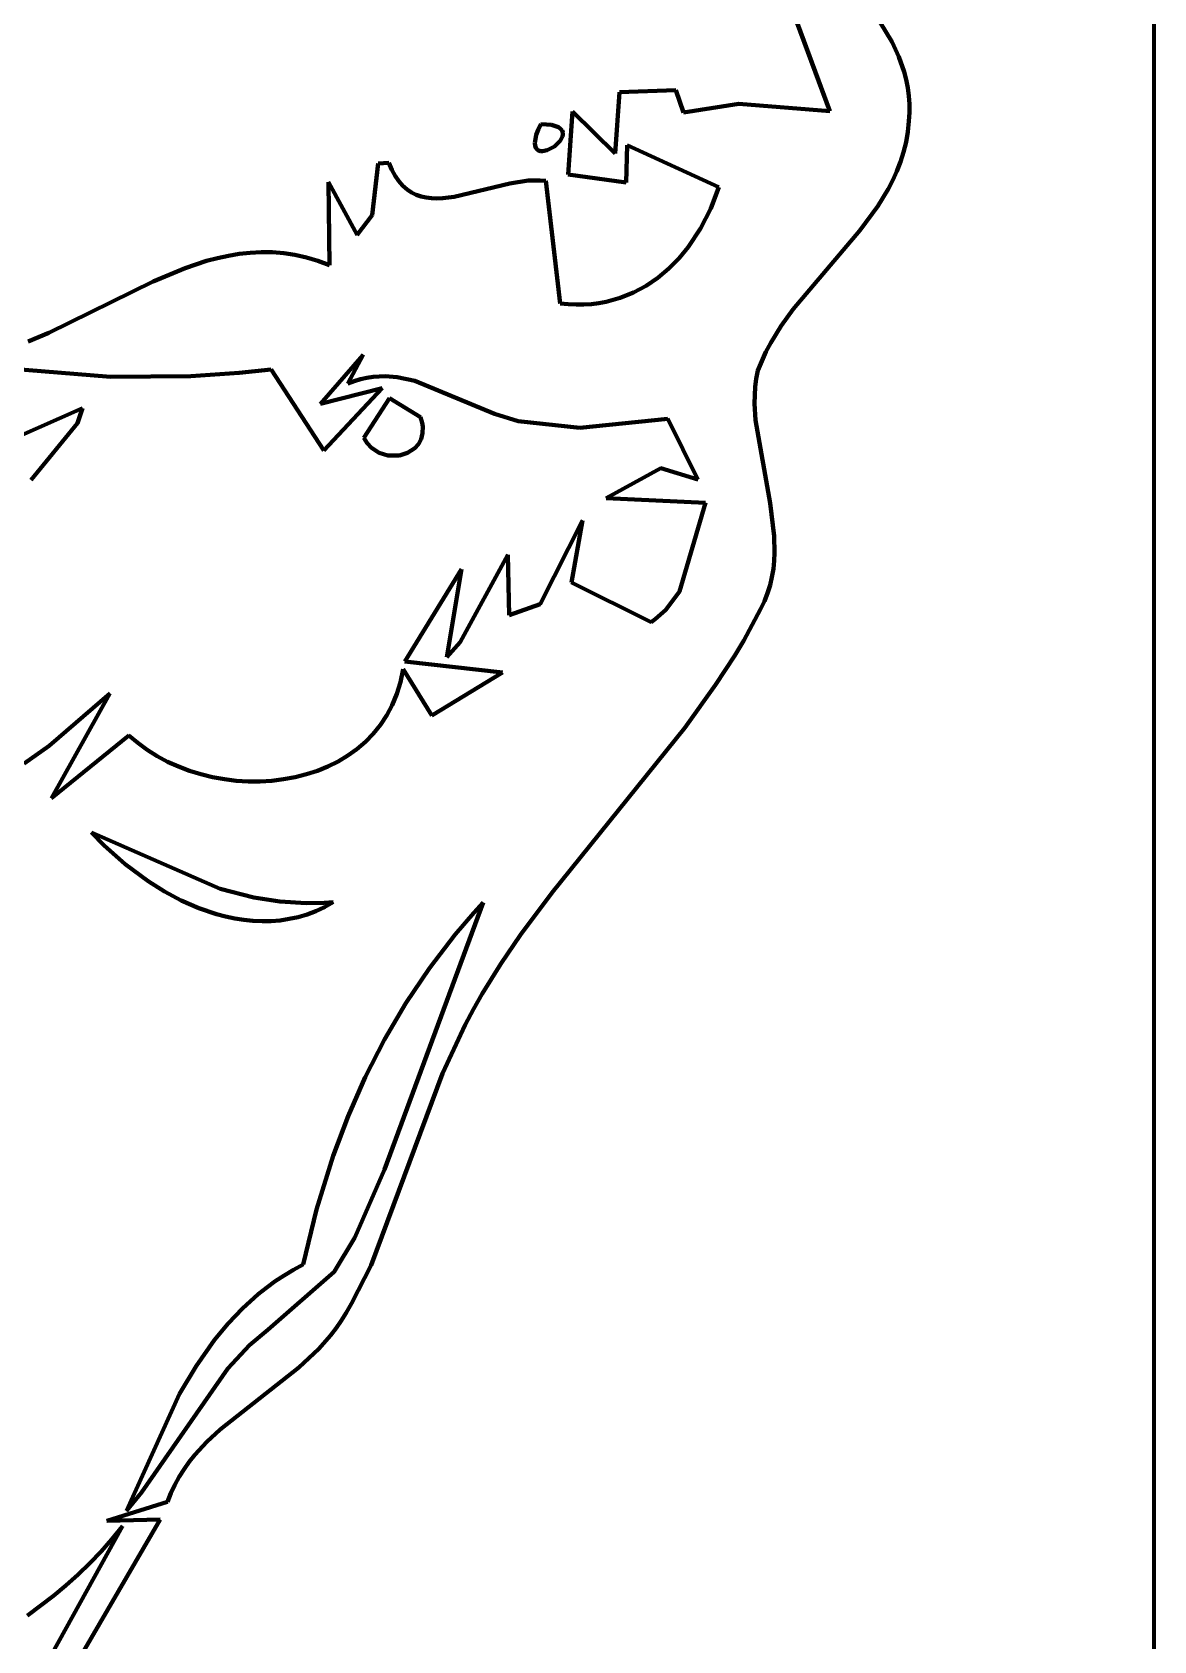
# Model space of a CAD drawing. Header units: millimetres. Extents: x 0 to 9.3, y 0 to 12.
# Drawn here: x 8.496 to 9.306, y 4.138 to 5.299 of the extents above; entities that cross this region are included whole.
import ezdxf

# ---------------------------------------------------------------- set-up
doc = ezdxf.new("R2010")
doc.units = ezdxf.units.MM
doc.layers.add('color#010101ff', color=7, linetype='CONTINUOUS', lineweight=100)
doc.layers.add('color#ffffffff', color=7, linetype='CONTINUOUS', lineweight=100)

msp = doc.modelspace()

# ---------------------------------------------------------------- linework, layer by layer
at = {"layer": 'color#010101ff'}
for p, q in [((9.0716, 5.2423), (9.02, 5.3824)), ((9.0888, 5.3379), (9.1167, 5.2921)), ((9.1167, 5.2921), (9.1214, 5.2815)), ((9.1214, 5.2815), (9.1253, 5.2706)), ((9.1253, 5.2706), (9.1267, 5.265)), ((9.1267, 5.265), (9.1279, 5.2592)), ((8.9168, 5.2117), (8.9199, 5.256)), ((8.9199, 5.256), (8.9604, 5.2575)), ((8.9604, 5.2575), (8.9661, 5.2412)), ((9.1279, 5.2592), (9.1287, 5.2534)), ((9.1287, 5.2534), (9.1291, 5.2474)), ((8.8829, 5.1965), (8.886, 5.2421)), ((8.886, 5.2421), (8.9168, 5.2117)), ((8.9661, 5.2412), (9.006, 5.2475)), ((9.006, 5.2475), (9.0716, 5.2423)), ((9.1292, 5.2413), (9.1288, 5.2351)), ((9.1291, 5.2474), (9.1292, 5.2413)), ((8.8591, 5.222), (8.8598, 5.2251)), ((8.8598, 5.2251), (8.8611, 5.2287)), ((8.8611, 5.2287), (8.863, 5.2329)), ((8.863, 5.2329), (8.8672, 5.2327)), ((8.8672, 5.2327), (8.8707, 5.2323)), ((8.8707, 5.2323), (8.8736, 5.2315)), ((8.8736, 5.2315), (8.8758, 5.2306)), ((8.8758, 5.2306), (8.8773, 5.2295)), ((8.8773, 5.2295), (8.8784, 5.2282)), ((8.8784, 5.2282), (8.8789, 5.2269)), ((8.879, 5.2254), (8.8787, 5.2239)), ((8.8789, 5.2269), (8.879, 5.2254)), ((9.128, 5.2274), (9.1267, 5.2199)), ((9.1288, 5.2351), (9.128, 5.2274)), ((8.8588, 5.2194), (8.8591, 5.222)), ((8.8589, 5.2173), (8.8588, 5.2194)), ((8.8594, 5.2157), (8.8589, 5.2173)), ((8.8603, 5.2146), (8.8594, 5.2157)), ((8.8614, 5.2138), (8.8603, 5.2146)), ((8.8627, 5.2134), (8.8614, 5.2138)), ((8.8642, 5.2133), (8.8627, 5.2134)), ((8.8676, 5.214), (8.8642, 5.2133)), ((8.8729, 5.2168), (8.8676, 5.214)), ((8.8771, 5.2209), (8.8729, 5.2168)), ((8.8787, 5.2239), (8.8771, 5.2209)), ((8.9255, 5.2178), (8.9246, 5.1907)), ((8.9915, 5.1873), (8.9255, 5.2178)), ((9.1267, 5.2199), (9.1249, 5.2127)), ((8.7412, 5.1672), (8.7457, 5.2044)), ((8.7457, 5.2044), (8.7533, 5.2049)), ((8.7533, 5.2049), (8.7555, 5.1999)), ((9.1227, 5.2057), (9.1201, 5.199)), ((9.1249, 5.2127), (9.1227, 5.2057)), ((8.7104, 5.1312), (8.7098, 5.1911)), ((8.7098, 5.1911), (8.7304, 5.153)), ((8.7555, 5.1999), (8.7579, 5.1955)), ((8.7579, 5.1955), (8.7606, 5.1917)), ((8.7606, 5.1917), (8.7634, 5.1884)), ((8.8407, 5.1901), (8.854, 5.1921)), ((8.854, 5.1921), (8.8626, 5.1923)), ((8.8626, 5.1923), (8.8667, 5.1919)), ((8.8667, 5.1919), (8.877, 5.1035)), ((8.9246, 5.1907), (8.8829, 5.1965)), ((9.1171, 5.1924), (9.1138, 5.186)), ((9.1201, 5.199), (9.1171, 5.1924)), ((8.7634, 5.1884), (8.7665, 5.1858)), ((8.7665, 5.1858), (8.7697, 5.1836)), ((8.7697, 5.1836), (8.7731, 5.1819)), ((8.7731, 5.1819), (8.7767, 5.1807)), ((8.7767, 5.1807), (8.7803, 5.1799)), ((8.7803, 5.1799), (8.7842, 5.1794)), ((8.7842, 5.1794), (8.7881, 5.1792)), ((8.7881, 5.1792), (8.7922, 5.1794)), ((8.7922, 5.1794), (8.8006, 5.1804)), ((8.8006, 5.1804), (8.8407, 5.1901)), ((8.9857, 5.172), (8.9915, 5.1873)), ((9.1138, 5.186), (9.1063, 5.1736)), ((8.7304, 5.153), (8.7412, 5.1672)), ((8.9784, 5.1575), (8.9857, 5.172)), ((9.1063, 5.1736), (9.0933, 5.156)), ((8.9695, 5.1442), (8.9784, 5.1575)), ((9.0933, 5.156), (9.0452, 5.0993)), ((8.9628, 5.1361), (8.9695, 5.1442)), ((8.6063, 5.129), (8.6218, 5.1341)), ((8.6218, 5.1341), (8.6296, 5.1362)), ((8.6296, 5.1362), (8.6375, 5.1379)), ((8.6375, 5.1379), (8.6454, 5.1392)), ((8.6454, 5.1392), (8.6533, 5.1401)), ((8.6533, 5.1401), (8.6613, 5.1405)), ((8.6613, 5.1405), (8.6694, 5.1404)), ((8.6694, 5.1404), (8.6775, 5.1397)), ((8.6775, 5.1397), (8.6856, 5.1385)), ((8.6856, 5.1385), (8.6938, 5.1367)), ((8.6938, 5.1367), (8.7021, 5.1343)), ((8.7021, 5.1343), (8.7104, 5.1312)), ((8.9555, 5.1287), (8.9628, 5.1361)), ((8.5832, 5.1194), (8.6063, 5.129)), ((8.939, 5.1162), (8.9475, 5.122)), ((8.9475, 5.122), (8.9555, 5.1287)), ((8.5079, 5.0822), (8.5832, 5.1194)), ((8.9204, 5.1075), (8.93, 5.1114)), ((8.93, 5.1114), (8.939, 5.1162)), ((8.877, 5.1035), (8.8829, 5.1029)), ((8.8829, 5.1029), (8.8886, 5.1026)), ((8.8886, 5.1026), (8.8942, 5.1027)), ((8.8942, 5.1027), (8.8997, 5.103)), ((8.8997, 5.103), (8.905, 5.1037)), ((8.905, 5.1037), (8.9103, 5.1047)), ((8.9103, 5.1047), (8.9204, 5.1075)), ((9.0452, 5.0993), (9.0366, 5.0874)), ((9.0366, 5.0874), (9.029, 5.075)), ((8.4929, 5.0759), (8.5079, 5.0822)), ((9.029, 5.075), (9.0255, 5.0685)), ((8.5524, 5.0504), (8.3334, 5.0686)), ((8.7348, 5.0663), (8.7039, 5.0311)), ((8.7238, 5.0456), (8.7348, 5.0663)), ((9.0255, 5.0685), (9.0225, 5.0619)), ((8.6104, 5.051), (8.5524, 5.0504)), ((8.6452, 5.0534), (8.6104, 5.051)), ((8.6683, 5.0559), (8.6452, 5.0534)), ((8.7063, 4.9974), (8.6683, 5.0559)), ((8.7508, 5.0509), (8.742, 5.0504)), ((8.7594, 5.0502), (8.7508, 5.0509)), ((9.0197, 5.0551), (9.0186, 5.0491)), ((9.0225, 5.0619), (9.0197, 5.0551)), ((8.7039, 5.0311), (8.7486, 5.0422)), ((8.7486, 5.0422), (8.7063, 4.9974)), ((8.7284, 5.0473), (8.7238, 5.0456)), ((8.733, 5.0487), (8.7284, 5.0473)), ((8.7375, 5.0497), (8.733, 5.0487)), ((8.742, 5.0504), (8.7375, 5.0497)), ((8.772, 5.0476), (8.7594, 5.0502)), ((8.8296, 5.0237), (8.772, 5.0476)), ((9.0178, 5.0432), (9.0173, 5.0313)), ((9.0186, 5.0491), (9.0178, 5.0432)), ((8.4495, 4.9913), (8.5321, 5.0279)), ((8.5321, 5.0279), (8.5285, 5.017)), ((8.7354, 5.0065), (8.7539, 5.0351)), ((8.7539, 5.0351), (8.7762, 5.0213)), ((9.0173, 5.0313), (9.0179, 5.0193)), ((8.5285, 5.017), (8.4951, 4.9761)), ((8.7762, 5.0213), (8.7774, 5.0174)), ((8.7774, 5.0174), (8.7778, 5.0147)), ((8.8466, 5.0185), (8.8296, 5.0237)), ((8.8912, 5.0136), (8.8466, 5.0185)), ((8.9548, 5.0201), (8.8912, 5.0136)), ((8.9763, 4.9763), (8.9548, 5.0201)), ((9.0179, 5.0193), (9.0285, 4.9593)), ((8.7378, 5.0025), (8.7354, 5.0065)), ((8.7766, 5.0056), (8.7747, 5.0019)), ((8.7777, 5.0099), (8.7766, 5.0056)), ((8.7778, 5.0147), (8.7777, 5.0099)), ((8.7408, 4.9992), (8.7378, 5.0025)), ((8.7463, 4.9957), (8.7408, 4.9992)), ((8.7525, 4.9938), (8.7463, 4.9957)), ((8.761, 4.9938), (8.7525, 4.9938)), ((8.7669, 4.9956), (8.761, 4.9938)), ((8.772, 4.9989), (8.7669, 4.9956)), ((8.7747, 5.0019), (8.772, 4.9989)), ((8.9103, 4.9628), (8.9496, 4.9845)), ((8.9496, 4.9845), (8.9763, 4.9763)), ((8.982, 4.9595), (8.9103, 4.9628)), ((8.9631, 4.8956), (8.982, 4.9595)), ((9.0285, 4.9593), (9.0316, 4.9354)), ((8.8625, 4.8863), (8.8932, 4.9469)), ((8.8932, 4.9469), (8.8852, 4.9021)), ((9.0316, 4.9354), (9.0318, 4.9235)), ((9.0318, 4.9235), (9.0315, 4.9177)), ((8.7648, 4.8451), (8.8059, 4.9117)), ((8.8059, 4.9117), (8.7951, 4.8482)), ((8.8048, 4.859), (8.8392, 4.922)), ((8.8392, 4.922), (8.8403, 4.8785)), ((9.0309, 4.9118), (9.0299, 4.9059)), ((9.0315, 4.9177), (9.0309, 4.9118)), ((8.8852, 4.9021), (8.9427, 4.8735)), ((9.0285, 4.9001), (9.0266, 4.8943)), ((9.0299, 4.9059), (9.0285, 4.9001)), ((8.9532, 4.8824), (8.9631, 4.8956)), ((9.0244, 4.8885), (9.0216, 4.8827)), ((9.0266, 4.8943), (9.0244, 4.8885)), ((8.8403, 4.8785), (8.8625, 4.8863)), ((8.9456, 4.8755), (8.9532, 4.8824)), ((9.0216, 4.8827), (9.0157, 4.8714)), ((8.9427, 4.8735), (8.9456, 4.8755)), ((9.0157, 4.8714), (9.0095, 4.8603)), ((8.7951, 4.8482), (8.8048, 4.859)), ((9.0095, 4.8603), (9.003, 4.8494)), ((8.8354, 4.837), (8.7648, 4.8451)), ((9.003, 4.8494), (8.9892, 4.8281)), ((8.7592, 4.8217), (8.7618, 4.8302)), ((8.7618, 4.8302), (8.7637, 4.8394)), ((8.7637, 4.8394), (8.7844, 4.8061)), ((8.7844, 4.8061), (8.8354, 4.837)), ((8.5081, 4.7842), (8.5519, 4.822)), ((8.5519, 4.822), (8.5099, 4.7465)), ((8.7558, 4.8136), (8.7592, 4.8217)), ((8.9892, 4.8281), (8.9671, 4.7972)), ((8.7519, 4.8062), (8.7558, 4.8136)), ((8.7421, 4.7929), (8.7473, 4.7993)), ((8.7473, 4.7993), (8.7519, 4.8062)), ((8.9671, 4.7972), (8.8712, 4.6783)), ((8.4901, 4.7714), (8.5081, 4.7842)), ((8.5099, 4.7465), (8.5657, 4.7917)), ((8.5657, 4.7917), (8.5721, 4.7862)), ((8.5721, 4.7862), (8.5789, 4.7812)), ((8.7303, 4.7818), (8.7364, 4.7871)), ((8.7364, 4.7871), (8.7421, 4.7929)), ((8.5789, 4.7812), (8.5861, 4.7767)), ((8.5861, 4.7767), (8.5936, 4.7727)), ((8.5936, 4.7727), (8.6014, 4.7692)), ((8.7094, 4.7693), (8.7167, 4.7729)), ((8.7167, 4.7729), (8.7237, 4.7771)), ((8.7237, 4.7771), (8.7303, 4.7818)), ((8.6014, 4.7692), (8.6095, 4.7661)), ((8.6095, 4.7661), (8.6177, 4.7636)), ((8.6177, 4.7636), (8.6261, 4.7616)), ((8.6261, 4.7616), (8.6346, 4.76)), ((8.6774, 4.76), (8.6857, 4.7615)), ((8.6857, 4.7615), (8.6939, 4.7636)), ((8.6939, 4.7636), (8.7018, 4.7662)), ((8.7018, 4.7662), (8.7094, 4.7693)), ((8.6346, 4.76), (8.6432, 4.759)), ((8.6432, 4.759), (8.6518, 4.7585)), ((8.6518, 4.7585), (8.6604, 4.7585)), ((8.6604, 4.7585), (8.669, 4.759)), ((8.669, 4.759), (8.6774, 4.76)), ((8.5387, 4.7216), (8.5478, 4.7122)), ((8.6316, 4.681), (8.5387, 4.7216)), ((8.5478, 4.7122), (8.5629, 4.6988)), ((8.5629, 4.6988), (8.5795, 4.6865)), ((8.5795, 4.6865), (8.5913, 4.6791)), ((8.6559, 4.6748), (8.6316, 4.681)), ((8.5913, 4.6791), (8.6035, 4.6726)), ((8.6035, 4.6726), (8.6161, 4.6671)), ((8.6746, 4.6718), (8.6559, 4.6748)), ((8.6937, 4.6706), (8.6746, 4.6718)), ((8.7066, 4.6708), (8.6937, 4.6706)), ((8.7007, 4.6649), (8.707, 4.6678)), ((8.7132, 4.6712), (8.7066, 4.6708)), ((8.707, 4.6678), (8.7132, 4.6712)), ((8.7501, 4.4784), (8.8215, 4.6711)), ((8.8215, 4.6711), (8.8146, 4.6635)), ((8.8712, 4.6783), (8.8485, 4.6477)), ((8.6161, 4.6671), (8.629, 4.6627)), ((8.629, 4.6627), (8.6355, 4.661)), ((8.6355, 4.661), (8.6421, 4.6596)), ((8.6421, 4.6596), (8.6486, 4.6585)), ((8.6486, 4.6585), (8.6552, 4.6578)), ((8.6552, 4.6578), (8.6618, 4.6575)), ((8.6618, 4.6575), (8.6684, 4.6577)), ((8.6684, 4.6577), (8.6749, 4.6582)), ((8.6749, 4.6582), (8.6815, 4.6592)), ((8.6815, 4.6592), (8.6879, 4.6606)), ((8.6879, 4.6606), (8.6944, 4.6625)), ((8.6944, 4.6625), (8.7007, 4.6649)), ((8.8146, 4.6635), (8.8013, 4.648)), ((8.8013, 4.648), (8.7827, 4.6237)), ((8.8485, 4.6477), (8.8342, 4.6268)), ((8.7827, 4.6237), (8.7657, 4.5984)), ((8.8342, 4.6268), (8.8208, 4.6052)), ((8.7657, 4.5984), (8.7502, 4.5721)), ((8.8208, 4.6052), (8.8145, 4.5941)), ((8.8145, 4.5941), (8.8085, 4.5828)), ((8.8085, 4.5828), (8.7921, 4.5476)), ((8.7502, 4.5721), (8.7363, 4.5449)), ((8.7363, 4.5449), (8.724, 4.5169)), ((8.7921, 4.5476), (8.7405, 4.4093)), ((8.724, 4.5169), (8.7132, 4.4883)), ((8.7132, 4.4883), (8.7011, 4.4494)), ((8.7288, 4.4292), (8.7501, 4.4784)), ((8.7011, 4.4494), (8.6916, 4.4097)), ((8.7139, 4.4046), (8.7288, 4.4292)), ((8.666, 4.3626), (8.7139, 4.4046)), ((8.6779, 4.4019), (8.6714, 4.3977)), ((8.6846, 4.4059), (8.6779, 4.4019)), ((8.6916, 4.4097), (8.6846, 4.4059)), ((8.7405, 4.4093), (8.7264, 4.3816)), ((8.6652, 4.3931), (8.6591, 4.3884)), ((8.6714, 4.3977), (8.6652, 4.3931)), ((8.6478, 4.3781), (8.6373, 4.3671)), ((8.6591, 4.3884), (8.6478, 4.3781)), ((8.7264, 4.3816), (8.7225, 4.3748)), ((8.6373, 4.3671), (8.6275, 4.3553)), ((8.719, 4.3692), (8.7153, 4.3638)), ((8.7225, 4.3748), (8.719, 4.3692)), ((8.6275, 4.3553), (8.6142, 4.3364)), ((8.6528, 4.3515), (8.666, 4.3626)), ((8.7113, 4.3586), (8.7027, 4.3488)), ((8.7153, 4.3638), (8.7113, 4.3586)), ((8.6371, 4.3348), (8.6528, 4.3515)), ((8.7027, 4.3488), (8.6883, 4.3355)), ((8.5749, 4.2452), (8.6371, 4.3348)), ((8.6142, 4.3364), (8.6023, 4.3164)), ((8.6883, 4.3355), (8.6315, 4.2908)), ((8.6023, 4.3164), (8.564, 4.2319)), ((8.6315, 4.2908), (8.622, 4.2819)), ((8.622, 4.2819), (8.6133, 4.2724)), ((8.6055, 4.2621), (8.602, 4.2566)), ((8.6093, 4.2674), (8.6055, 4.2621)), ((8.6133, 4.2724), (8.6093, 4.2674)), ((8.5989, 4.2508), (8.596, 4.2448)), ((8.602, 4.2566), (8.5989, 4.2508)), ((8.5935, 4.2384), (8.5498, 4.2248)), ((8.564, 4.2319), (8.5749, 4.2452)), ((8.596, 4.2448), (8.5935, 4.2384)), ((8.4862, 4.0858), (8.561, 4.221)), ((8.5883, 4.2258), (8.4967, 4.0682)), ((8.5498, 4.2248), (8.5883, 4.2258)), ((8.561, 4.221), (8.5535, 4.2116)), ((8.5535, 4.2116), (8.5457, 4.2027)), ((8.5375, 4.1942), (8.529, 4.186)), ((8.5457, 4.2027), (8.5375, 4.1942)), ((8.529, 4.186), (8.5202, 4.1782)), ((8.5112, 4.1707), (8.4926, 4.1565)), ((8.5202, 4.1782), (8.5112, 4.1707))]:
    msp.add_line(p, q, dxfattribs=at)
at = {"layer": 'color#ffffffff'}
for p, q in [((9.3056, 12.0417), (9.3056, 0)), ((9.02, 5.3824), (9.0716, 5.2423)), ((9.1167, 5.2921), (9.0888, 5.3379)), ((9.1214, 5.2815), (9.1167, 5.2921)), ((9.1253, 5.2706), (9.1214, 5.2815)), ((9.1267, 5.265), (9.1253, 5.2706)), ((9.1279, 5.2592), (9.1267, 5.265)), ((8.9199, 5.256), (8.9168, 5.2117)), ((8.9604, 5.2575), (8.9199, 5.256)), ((8.9661, 5.2412), (8.9604, 5.2575)), ((9.1287, 5.2534), (9.1279, 5.2592)), ((9.1291, 5.2474), (9.1287, 5.2534)), ((8.886, 5.2421), (8.8829, 5.1965)), ((8.9168, 5.2117), (8.886, 5.2421)), ((9.006, 5.2475), (8.9661, 5.2412)), ((9.0716, 5.2423), (9.006, 5.2475)), ((9.1288, 5.2351), (9.1292, 5.2413)), ((9.1292, 5.2413), (9.1291, 5.2474)), ((8.8598, 5.2251), (8.8591, 5.222)), ((8.8611, 5.2287), (8.8598, 5.2251)), ((8.863, 5.2329), (8.8611, 5.2287)), ((8.8672, 5.2327), (8.863, 5.2329)), ((8.8707, 5.2323), (8.8672, 5.2327)), ((8.8736, 5.2315), (8.8707, 5.2323)), ((8.8758, 5.2306), (8.8736, 5.2315)), ((8.8773, 5.2295), (8.8758, 5.2306)), ((8.8784, 5.2282), (8.8773, 5.2295)), ((8.8789, 5.2269), (8.8784, 5.2282)), ((8.8787, 5.2239), (8.879, 5.2254)), ((8.879, 5.2254), (8.8789, 5.2269)), ((9.1267, 5.2199), (9.128, 5.2274)), ((9.128, 5.2274), (9.1288, 5.2351)), ((8.8591, 5.222), (8.8588, 5.2194)), ((8.8588, 5.2194), (8.8589, 5.2173)), ((8.8589, 5.2173), (8.8594, 5.2157)), ((8.8594, 5.2157), (8.8603, 5.2146)), ((8.8603, 5.2146), (8.8614, 5.2138)), ((8.8614, 5.2138), (8.8627, 5.2134)), ((8.8627, 5.2134), (8.8642, 5.2133)), ((8.8642, 5.2133), (8.8676, 5.214)), ((8.8676, 5.214), (8.8729, 5.2168)), ((8.8729, 5.2168), (8.8771, 5.2209)), ((8.8771, 5.2209), (8.8787, 5.2239)), ((8.9246, 5.1907), (8.9255, 5.2178)), ((8.9255, 5.2178), (8.9915, 5.1873)), ((9.1249, 5.2127), (9.1267, 5.2199)), ((8.7457, 5.2044), (8.7412, 5.1672)), ((8.7533, 5.2049), (8.7457, 5.2044)), ((8.7555, 5.1999), (8.7533, 5.2049)), ((9.1201, 5.199), (9.1227, 5.2057)), ((9.1227, 5.2057), (9.1249, 5.2127)), ((8.7304, 5.153), (8.7098, 5.1911)), ((8.7098, 5.1911), (8.7104, 5.1312)), ((8.7579, 5.1955), (8.7555, 5.1999)), ((8.7606, 5.1917), (8.7579, 5.1955)), ((8.7634, 5.1884), (8.7606, 5.1917)), ((8.854, 5.1921), (8.8407, 5.1901)), ((8.8626, 5.1923), (8.854, 5.1921)), ((8.8667, 5.1919), (8.8626, 5.1923)), ((8.877, 5.1035), (8.8667, 5.1919)), ((8.8829, 5.1965), (8.9246, 5.1907)), ((9.1138, 5.186), (9.1171, 5.1924)), ((9.1171, 5.1924), (9.1201, 5.199)), ((8.7665, 5.1858), (8.7634, 5.1884)), ((8.7697, 5.1836), (8.7665, 5.1858)), ((8.7731, 5.1819), (8.7697, 5.1836)), ((8.7767, 5.1807), (8.7731, 5.1819)), ((8.7803, 5.1799), (8.7767, 5.1807)), ((8.7842, 5.1794), (8.7803, 5.1799)), ((8.7881, 5.1792), (8.7842, 5.1794)), ((8.7922, 5.1794), (8.7881, 5.1792)), ((8.8006, 5.1804), (8.7922, 5.1794)), ((8.8407, 5.1901), (8.8006, 5.1804)), ((8.9915, 5.1873), (8.9857, 5.172)), ((9.1063, 5.1736), (9.1138, 5.186)), ((8.7412, 5.1672), (8.7304, 5.153)), ((8.9857, 5.172), (8.9784, 5.1575)), ((9.0933, 5.156), (9.1063, 5.1736)), ((8.9784, 5.1575), (8.9695, 5.1442)), ((9.0452, 5.0993), (9.0933, 5.156)), ((8.9695, 5.1442), (8.9628, 5.1361)), ((8.6218, 5.1341), (8.6063, 5.129)), ((8.6296, 5.1362), (8.6218, 5.1341)), ((8.6375, 5.1379), (8.6296, 5.1362)), ((8.6454, 5.1392), (8.6375, 5.1379)), ((8.6533, 5.1401), (8.6454, 5.1392)), ((8.6613, 5.1405), (8.6533, 5.1401)), ((8.6694, 5.1404), (8.6613, 5.1405)), ((8.6775, 5.1397), (8.6694, 5.1404)), ((8.6856, 5.1385), (8.6775, 5.1397)), ((8.6938, 5.1367), (8.6856, 5.1385)), ((8.7021, 5.1343), (8.6938, 5.1367)), ((8.7104, 5.1312), (8.7021, 5.1343)), ((8.9628, 5.1361), (8.9555, 5.1287)), ((8.6063, 5.129), (8.5832, 5.1194)), ((8.9475, 5.122), (8.939, 5.1162)), ((8.9555, 5.1287), (8.9475, 5.122)), ((8.5832, 5.1194), (8.5079, 5.0822)), ((8.93, 5.1114), (8.9204, 5.1075)), ((8.939, 5.1162), (8.93, 5.1114)), ((8.8829, 5.1029), (8.877, 5.1035)), ((8.8886, 5.1026), (8.8829, 5.1029)), ((8.8942, 5.1027), (8.8886, 5.1026)), ((8.8997, 5.103), (8.8942, 5.1027)), ((8.905, 5.1037), (8.8997, 5.103)), ((8.9103, 5.1047), (8.905, 5.1037)), ((8.9204, 5.1075), (8.9103, 5.1047)), ((9.0366, 5.0874), (9.0452, 5.0993)), ((9.029, 5.075), (9.0366, 5.0874)), ((8.5079, 5.0822), (8.4929, 5.0759)), ((9.0255, 5.0685), (9.029, 5.075)), ((8.3334, 5.0686), (8.5524, 5.0504)), ((8.7039, 5.0311), (8.7348, 5.0663)), ((8.7348, 5.0663), (8.7238, 5.0456)), ((9.0225, 5.0619), (9.0255, 5.0685)), ((8.5524, 5.0504), (8.6104, 5.051)), ((8.6104, 5.051), (8.6452, 5.0534)), ((8.6452, 5.0534), (8.6683, 5.0559)), ((8.6683, 5.0559), (8.7063, 4.9974)), ((8.742, 5.0504), (8.7508, 5.0509)), ((8.7508, 5.0509), (8.7594, 5.0502)), ((9.0186, 5.0491), (9.0197, 5.0551)), ((9.0197, 5.0551), (9.0225, 5.0619)), ((8.7486, 5.0422), (8.7039, 5.0311)), ((8.7063, 4.9974), (8.7486, 5.0422)), ((8.7238, 5.0456), (8.7284, 5.0473)), ((8.7284, 5.0473), (8.733, 5.0487)), ((8.733, 5.0487), (8.7375, 5.0497)), ((8.7375, 5.0497), (8.742, 5.0504)), ((8.7594, 5.0502), (8.772, 5.0476)), ((8.772, 5.0476), (8.8296, 5.0237)), ((9.0173, 5.0313), (9.0178, 5.0432)), ((9.0178, 5.0432), (9.0186, 5.0491)), ((8.5321, 5.0279), (8.4495, 4.9913)), ((8.5285, 5.017), (8.5321, 5.0279)), ((8.7539, 5.0351), (8.7354, 5.0065)), ((8.7762, 5.0213), (8.7539, 5.0351)), ((9.0179, 5.0193), (9.0173, 5.0313)), ((8.4951, 4.9761), (8.5285, 5.017)), ((8.7774, 5.0174), (8.7762, 5.0213)), ((8.7778, 5.0147), (8.7774, 5.0174)), ((8.8296, 5.0237), (8.8466, 5.0185)), ((8.8466, 5.0185), (8.8912, 5.0136)), ((8.8912, 5.0136), (8.9548, 5.0201)), ((8.9548, 5.0201), (8.9763, 4.9763)), ((9.0285, 4.9593), (9.0179, 5.0193)), ((8.7354, 5.0065), (8.7378, 5.0025)), ((8.7747, 5.0019), (8.7766, 5.0056)), ((8.7766, 5.0056), (8.7777, 5.0099)), ((8.7777, 5.0099), (8.7778, 5.0147)), ((8.7378, 5.0025), (8.7408, 4.9992)), ((8.7408, 4.9992), (8.7463, 4.9957)), ((8.7463, 4.9957), (8.7525, 4.9938)), ((8.7525, 4.9938), (8.761, 4.9938)), ((8.761, 4.9938), (8.7669, 4.9956)), ((8.7669, 4.9956), (8.772, 4.9989)), ((8.772, 4.9989), (8.7747, 5.0019)), ((8.9496, 4.9845), (8.9103, 4.9628)), ((8.9763, 4.9763), (8.9496, 4.9845)), ((8.9103, 4.9628), (8.982, 4.9595)), ((8.982, 4.9595), (8.9631, 4.8956)), ((9.0316, 4.9354), (9.0285, 4.9593)), ((8.8932, 4.9469), (8.8625, 4.8863)), ((8.8852, 4.9021), (8.8932, 4.9469)), ((9.0318, 4.9235), (9.0316, 4.9354)), ((9.0315, 4.9177), (9.0318, 4.9235)), ((8.8059, 4.9117), (8.7648, 4.8451)), ((8.7951, 4.8482), (8.8059, 4.9117)), ((8.8392, 4.922), (8.8048, 4.859)), ((8.8403, 4.8785), (8.8392, 4.922)), ((9.0299, 4.9059), (9.0309, 4.9118)), ((9.0309, 4.9118), (9.0315, 4.9177)), ((8.9427, 4.8735), (8.8852, 4.9021)), ((9.0266, 4.8943), (9.0285, 4.9001)), ((9.0285, 4.9001), (9.0299, 4.9059)), ((8.9631, 4.8956), (8.9532, 4.8824)), ((9.0216, 4.8827), (9.0244, 4.8885)), ((9.0244, 4.8885), (9.0266, 4.8943)), ((8.8625, 4.8863), (8.8403, 4.8785)), ((8.9532, 4.8824), (8.9456, 4.8755)), ((9.0157, 4.8714), (9.0216, 4.8827)), ((8.9456, 4.8755), (8.9427, 4.8735)), ((9.0095, 4.8603), (9.0157, 4.8714)), ((8.8048, 4.859), (8.7951, 4.8482)), ((9.003, 4.8494), (9.0095, 4.8603)), ((8.7648, 4.8451), (8.8354, 4.837)), ((8.9892, 4.8281), (9.003, 4.8494)), ((8.7618, 4.8302), (8.7592, 4.8217)), ((8.7637, 4.8394), (8.7618, 4.8302)), ((8.7844, 4.8061), (8.7637, 4.8394)), ((8.8354, 4.837), (8.7844, 4.8061)), ((8.5519, 4.822), (8.5081, 4.7842)), ((8.5099, 4.7465), (8.5519, 4.822)), ((8.7592, 4.8217), (8.7558, 4.8136)), ((8.9671, 4.7972), (8.9892, 4.8281)), ((8.7558, 4.8136), (8.7519, 4.8062)), ((8.7473, 4.7993), (8.7421, 4.7929)), ((8.7519, 4.8062), (8.7473, 4.7993)), ((8.8712, 4.6783), (8.9671, 4.7972)), ((8.5081, 4.7842), (8.4901, 4.7714)), ((8.5657, 4.7917), (8.5099, 4.7465)), ((8.5721, 4.7862), (8.5657, 4.7917)), ((8.5789, 4.7812), (8.5721, 4.7862)), ((8.7364, 4.7871), (8.7303, 4.7818)), ((8.7421, 4.7929), (8.7364, 4.7871)), ((8.5861, 4.7767), (8.5789, 4.7812)), ((8.5936, 4.7727), (8.5861, 4.7767)), ((8.6014, 4.7692), (8.5936, 4.7727)), ((8.7167, 4.7729), (8.7094, 4.7693)), ((8.7237, 4.7771), (8.7167, 4.7729)), ((8.7303, 4.7818), (8.7237, 4.7771)), ((8.6095, 4.7661), (8.6014, 4.7692)), ((8.6177, 4.7636), (8.6095, 4.7661)), ((8.6261, 4.7616), (8.6177, 4.7636)), ((8.6346, 4.76), (8.6261, 4.7616)), ((8.6857, 4.7615), (8.6774, 4.76)), ((8.6939, 4.7636), (8.6857, 4.7615)), ((8.7018, 4.7662), (8.6939, 4.7636)), ((8.7094, 4.7693), (8.7018, 4.7662)), ((8.6432, 4.759), (8.6346, 4.76)), ((8.6518, 4.7585), (8.6432, 4.759)), ((8.6604, 4.7585), (8.6518, 4.7585)), ((8.669, 4.759), (8.6604, 4.7585)), ((8.6774, 4.76), (8.669, 4.759)), ((8.5387, 4.7216), (8.6316, 4.681)), ((8.5478, 4.7122), (8.5387, 4.7216)), ((8.5629, 4.6988), (8.5478, 4.7122)), ((8.5795, 4.6865), (8.5629, 4.6988)), ((8.5913, 4.6791), (8.5795, 4.6865)), ((8.6316, 4.681), (8.6559, 4.6748)), ((8.6035, 4.6726), (8.5913, 4.6791)), ((8.6161, 4.6671), (8.6035, 4.6726)), ((8.6559, 4.6748), (8.6746, 4.6718)), ((8.6746, 4.6718), (8.6937, 4.6706)), ((8.6937, 4.6706), (8.7066, 4.6708)), ((8.707, 4.6678), (8.7007, 4.6649)), ((8.7066, 4.6708), (8.7132, 4.6712)), ((8.7132, 4.6712), (8.707, 4.6678)), ((8.8215, 4.6711), (8.7501, 4.4784)), ((8.8146, 4.6635), (8.8215, 4.6711)), ((8.8485, 4.6477), (8.8712, 4.6783)), ((8.629, 4.6627), (8.6161, 4.6671)), ((8.6355, 4.661), (8.629, 4.6627)), ((8.6421, 4.6596), (8.6355, 4.661)), ((8.6486, 4.6585), (8.6421, 4.6596)), ((8.6552, 4.6578), (8.6486, 4.6585)), ((8.6618, 4.6575), (8.6552, 4.6578)), ((8.6684, 4.6577), (8.6618, 4.6575)), ((8.6749, 4.6582), (8.6684, 4.6577)), ((8.6815, 4.6592), (8.6749, 4.6582)), ((8.6879, 4.6606), (8.6815, 4.6592)), ((8.6944, 4.6625), (8.6879, 4.6606)), ((8.7007, 4.6649), (8.6944, 4.6625)), ((8.8013, 4.648), (8.8146, 4.6635)), ((8.7827, 4.6237), (8.8013, 4.648)), ((8.8342, 4.6268), (8.8485, 4.6477)), ((8.7657, 4.5984), (8.7827, 4.6237)), ((8.8208, 4.6052), (8.8342, 4.6268)), ((8.7502, 4.5721), (8.7657, 4.5984)), ((8.8145, 4.5941), (8.8208, 4.6052)), ((8.8085, 4.5828), (8.8145, 4.5941)), ((8.7921, 4.5476), (8.8085, 4.5828)), ((8.7363, 4.5449), (8.7502, 4.5721)), ((8.724, 4.5169), (8.7363, 4.5449)), ((8.7405, 4.4093), (8.7921, 4.5476)), ((8.7132, 4.4883), (8.724, 4.5169)), ((8.7011, 4.4494), (8.7132, 4.4883)), ((8.7501, 4.4784), (8.7288, 4.4292)), ((8.6916, 4.4097), (8.7011, 4.4494)), ((8.7288, 4.4292), (8.7139, 4.4046)), ((8.7139, 4.4046), (8.666, 4.3626)), ((8.6714, 4.3977), (8.6779, 4.4019)), ((8.6779, 4.4019), (8.6846, 4.4059)), ((8.6846, 4.4059), (8.6916, 4.4097)), ((8.7264, 4.3816), (8.7405, 4.4093)), ((8.6591, 4.3884), (8.6652, 4.3931)), ((8.6652, 4.3931), (8.6714, 4.3977)), ((8.6373, 4.3671), (8.6478, 4.3781)), ((8.6478, 4.3781), (8.6591, 4.3884)), ((8.7225, 4.3748), (8.7264, 4.3816)), ((8.6275, 4.3553), (8.6373, 4.3671)), ((8.7153, 4.3638), (8.719, 4.3692)), ((8.719, 4.3692), (8.7225, 4.3748)), ((8.6142, 4.3364), (8.6275, 4.3553)), ((8.666, 4.3626), (8.6528, 4.3515)), ((8.7027, 4.3488), (8.7113, 4.3586)), ((8.7113, 4.3586), (8.7153, 4.3638)), ((8.6528, 4.3515), (8.6371, 4.3348)), ((8.6883, 4.3355), (8.7027, 4.3488)), ((8.6371, 4.3348), (8.5749, 4.2452)), ((8.6023, 4.3164), (8.6142, 4.3364)), ((8.6315, 4.2908), (8.6883, 4.3355)), ((8.564, 4.2319), (8.6023, 4.3164)), ((8.622, 4.2819), (8.6315, 4.2908)), ((8.6133, 4.2724), (8.622, 4.2819)), ((8.602, 4.2566), (8.6055, 4.2621)), ((8.6055, 4.2621), (8.6093, 4.2674)), ((8.6093, 4.2674), (8.6133, 4.2724)), ((8.596, 4.2448), (8.5989, 4.2508)), ((8.5989, 4.2508), (8.602, 4.2566)), ((8.5498, 4.2248), (8.5935, 4.2384)), ((8.5749, 4.2452), (8.564, 4.2319)), ((8.5935, 4.2384), (8.596, 4.2448)), ((8.561, 4.221), (8.4862, 4.0858)), ((8.4967, 4.0682), (8.5883, 4.2258)), ((8.5883, 4.2258), (8.5498, 4.2248)), ((8.5535, 4.2116), (8.561, 4.221)), ((8.5457, 4.2027), (8.5535, 4.2116)), ((8.529, 4.186), (8.5375, 4.1942)), ((8.5375, 4.1942), (8.5457, 4.2027)), ((8.5202, 4.1782), (8.529, 4.186)), ((8.4926, 4.1565), (8.5112, 4.1707)), ((8.5112, 4.1707), (8.5202, 4.1782))]:
    msp.add_line(p, q, dxfattribs=at)

doc.saveas('drawing.dxf')
